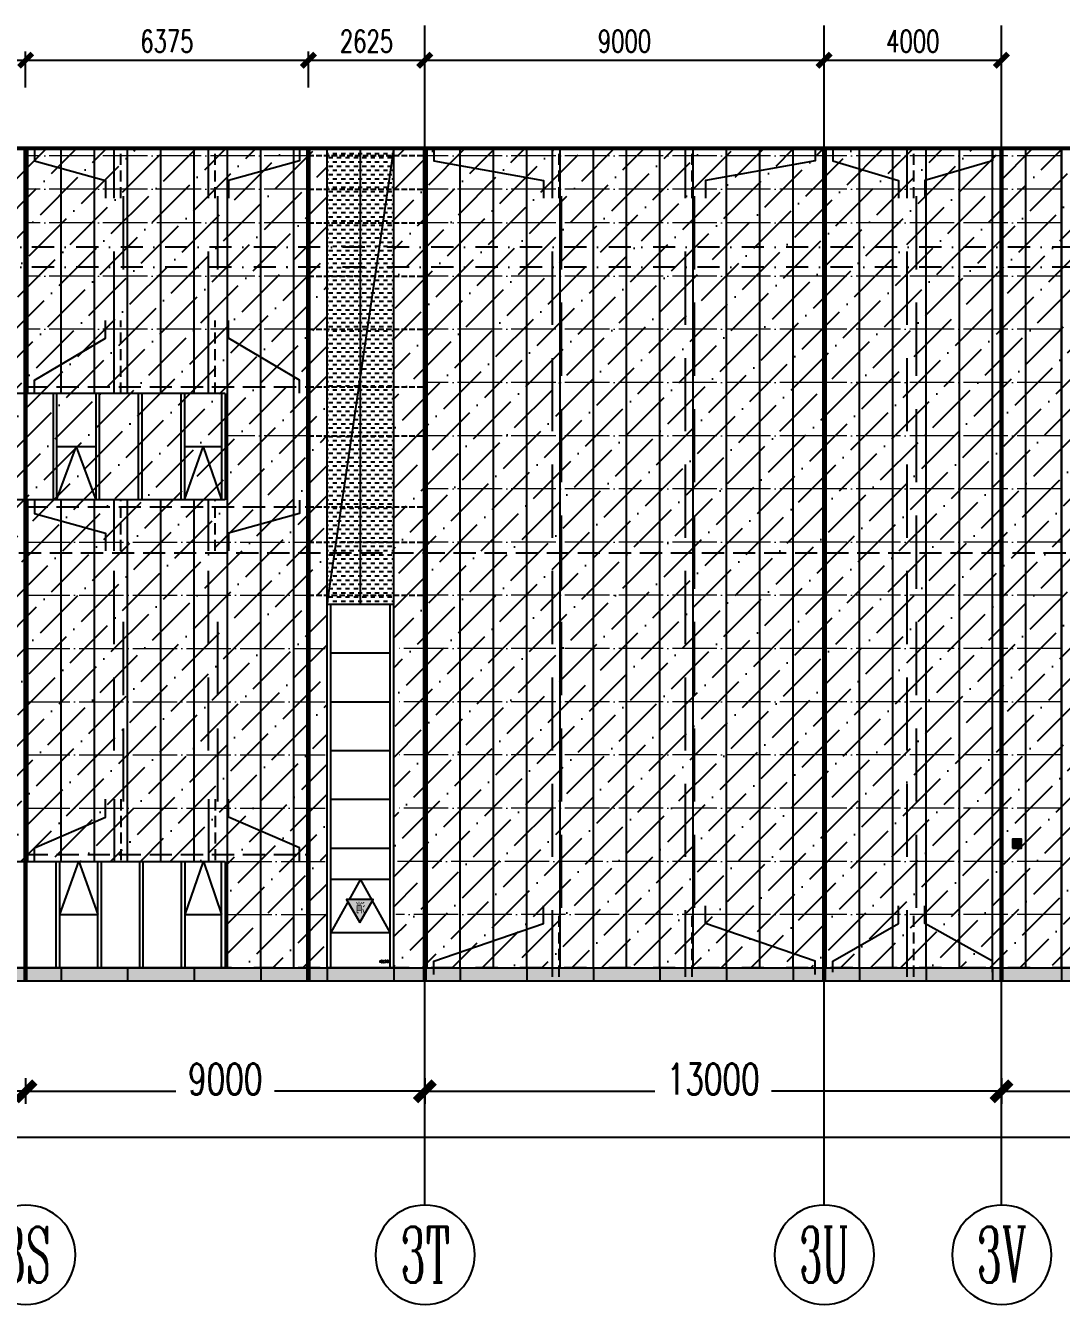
# Model space of a CAD drawing. Extents: x -2072575 to 87763, y -155913 to 742026.
# Drawn here: x -244215 to -220864, y 495625 to 524462 of the extents above; entities that cross this region are included whole.
import ezdxf
from ezdxf.enums import TextEntityAlignment as Align

# ---------------------------------------------------------------- set-up
doc = ezdxf.new("R2010")
doc.units = 0
doc.header["$LTSCALE"] = 1000
for name, pattern in [('20剖面图$0$DASH', [0.35, 0.25, -0.1]), ('__DASH', [0.35, 0.25, -0.1]), ('CENTER', [2, 1.25, -0.25, 0.25, -0.25]), ('DASHDOT', [1, 0.5, -0.25, 0, -0.25]), ('DASHED', [0.75, 0.5, -0.25]), ('DOT', [0.25, 0, -0.25]), ('DOTE', [2.42, 2, -0.2, 0.02, -0.2]), ('HIDDEN2', [0.1875, 0.125, -0.0625])]:
    doc.linetypes.add(name, pattern=pattern)
doc.layers.get('Defpoints').update_dxf_attribs({"color": 210})
for name, color, linetype in [('!ZN1-填充-8', 8, 'Continuous'), ('!ZN1-文字-7', 7, 'Continuous'), ('!ZN1-标注-173', 173, 'Continuous'), ('!ZN3-玻璃幕墙-4', 4, 'Continuous'), ('!ZN4-辅助材料-1', 1, 'Continuous'), ('112铝材投影', 112, 'Continuous'), ('12圆钢+30钢套管撑杆', 3, 'Continuous'), ('12圆钢斜拉条', 30, 'Continuous'), ('12圆钢直拉条', 22, 'Continuous'), ('250×150×4.5×8 H型钢', 3, 'HIDDEN2'), ('3符号', 3, 'Continuous'), ('3铝板幕墙', 3, 'Continuous'), ('4玻璃幕墙', 4, 'Continuous'), ('60x60x5钢方管', 6, '20剖面图$0$DASH'), ('A-LIN-V', 9, 'Continuous'), ('A-云线', 50, 'Continuous'), ('A-门窗表显示尺寸', 160, 'Continuous'), ('AS-WALL', 40, 'Continuous'), ('DIM', 173, 'Continuous'), ('DOT', 8, 'DOT'), ('DOTE', 1, 'CENTER'), ('IE-填充-JYZS', 7, 'Continuous'), ('压型钢板', 23, 'Continuous')]:
    doc.layers.add(name, color=color, linetype=linetype)
doc.layers.add('A-加建区域', color=47, linetype='Continuous', plot=False)
doc.layers.add('冷弯薄壁C型钢 250x75x20x3.0', color=51, linetype='DOTE', lineweight=0)
doc.layers.add('梁', color=4, linetype='Continuous', lineweight=18)
doc.styles.add('_TCH_AXIS', font='COMPLEX', dxfattribs={"bigfont": 'GBCBIG'})
doc.styles.add('A-STANDARD', font='SIMPLEX', dxfattribs={"bigfont": 'GBCBIG'})
doc.styles.add('DHTEXT-1', font='romans.shx', dxfattribs={"width": 0.7, "bigfont": 'chinese.shx'})
doc.styles.add('样式 1', font='romans.shx', dxfattribs={"width": 0.7, "bigfont": 'chinese.shx'})
doc.dimstyles.new('ZN200', dxfattribs={"dimscale": 200, "dimtxt": 2.5, "dimasz": 1.5, "dimexe": 1, "dimexo": 2, "dimgap": 0.9, "dimtad": 1, "dimdec": 0, "dimdsep": 46, "dimtxsty": 'DHTEXT-1', "dimblk": 'ARCHTICK', "dimcen": 2.5, "dimclrd": 173, "dimclre": 173, "dimclrt": 7, "dimazin": 2, "dimtfac": 1, "dimtdec": 0, "dimtix": 1, "dimtmove": 2, "dimatfit": 3, "dimfxl": 0, "dimtolj": 1, "dimtzin": 0, "dimarcsym": 0})
doc.dimstyles.new('ZN280', dxfattribs={"dimscale": 280, "dimtxt": 2.5, "dimasz": 1.5, "dimexe": 1, "dimexo": 2, "dimgap": 0.9, "dimtad": 1, "dimdec": 0, "dimdsep": 46, "dimtxsty": 'DHTEXT-1', "dimblk": 'ARCHTICK', "dimcen": 2.5, "dimclrd": 173, "dimclre": 173, "dimclrt": 7, "dimazin": 2, "dimtfac": 1, "dimtdec": 0, "dimtix": 1, "dimtmove": 2, "dimatfit": 3, "dimfxl": 0, "dimarcsym": 0})
pattern_1 = [(45, (388215.23, -503214.68), (252.5697, 926.0889), [1190.625, -238.125, 0, -238.125])]

# ---------------------------------------------------------------- blocks, each defined once
blk = doc.blocks.new('消防救援口标识')
blk.add_wipeout([(0, 0), (-150, 260), (150, 260)]).dxf.layer = '!ZN1-标注-173'
at = {"layer": '!ZN1-填充-8'}
h = blk.add_hatch(color=252, dxfattribs=at)
h.dxf.hatch_style = 1
h.paths.add_polyline_path([(0, 0), (-150, 260), (150, 260)])
at = {"layer": '!ZN1-标注-173'}
blk.add_lwpolyline([(0, 0), (-150, 260), (150, 260)], close=True, dxfattribs=at)
at = {"layer": '!ZN1-文字-7', "ltscale": 1.5, "style": '样式 1', "width": 0.7}
blk.add_text('消', height=120, dxfattribs=at).set_placement((-62, 164), align=Align.MIDDLE_LEFT)
blk = doc.blocks.new('*U215')
at = {"layer": '!ZN3-玻璃幕墙-4', "color": 7, "ltscale": 10}
blk.add_lwpolyline([(0, 0), (670, 1200), (1340, 0)], dxfattribs=at)
blk = doc.blocks.new('20250905100330')
at = {"layer": '!ZN1-填充-8'}
h = blk.add_hatch(dxfattribs=at)
h.set_pattern_fill('ANSI36', color=252, scale=300, style=0)
h.set_pattern_definition(pattern_1)
h.paths.add_polyline_path([(150800, 18450), (125400, 18450), (125400, 0), (128000, 0), (128000, 5000), (133000, 5000), (133000, -300), (133300, 0), (148500, 0), (135300, 0), (135300, 2400), (148500, 2400), (148500, 0), (152311, 0), (152300, 0), (150800, 0)])
h = blk.add_hatch(dxfattribs=at)
h.set_pattern_fill('ANSI36', color=252, scale=300, style=0)
h.set_pattern_definition(pattern_1)
h.paths.add_polyline_path([(167367, 18450), (152300, 18450), (152300, 8400), (152300, 3000), (152300, 2800), (152300, 0), (167367, 0)])
h.paths.add_polyline_path([(184900, 18450), (167367, 18450), (167367, 0), (184900, 0)])
h.paths.add_polyline_path([(184731, 2400), (184731, 1200), (170920, 1200), (170920, 0), (169681, 0), (169681, 2400)])
h.paths.add_polyline_path([(184731, 2350), (184731, 1250), (170875, 1250), (170875, 2350), (170755, 2350), (170755, 50), (169702, 50), (169702, 2350)], flags=16)
at = {"layer": '!ZN1-填充-8', "ltscale": 3000}
h = blk.add_hatch(dxfattribs=at)
h.set_pattern_fill('PLAST', color=252, scale=10)
h.set_pattern_definition([(0, (388215.228, -503214.675), (0, 31.75), []), (0, (388215.228, -503210.706), (0, 31.75), []), (0, (388215.228, -503206.738), (0, 31.75), [])])
h.paths.add_polyline_path([(166280, 2730), (166420, 2730), (166420, 2870), (166280, 2870)])
at = {"layer": '!ZN1-填充-8'}
h = blk.add_hatch(dxfattribs=at)
h.set_pattern_fill('DOTS', color=252, scale=75, style=0)
h.set_pattern_definition([(0, (133000, -300), (59.53125, 119.0625), [0, -119.0625])])
h.paths.add_polyline_path([(133000, 0), (184900, 0), (184900, -300), (133000, -300)])
at = {"layer": 'IE-填充-JYZS', "ltscale": 10}
h = blk.add_hatch(dxfattribs=at)
h.set_pattern_fill('DASH', color=252, scale=100)
h.set_pattern_definition([(0, (388215.23, -503214.675), (95.25, 95.25), [95.25, -95.25])])
h.paths.add_polyline_path([(152300, 8200), (150800, 8200), (150800, 18450), (152300, 18450)])
at = {"layer": '!ZN3-玻璃幕墙-4', "color": 252, "ltscale": 10}
for points in [[(144700, 10550), (145140, 11750), (145580, 10550)], [(147580, 10550), (148000, 11750), (148420, 10550)], [(144769, 1200), (145200, 2400), (145631, 1200)], [(147597, 1200), (148009, 2400), (148420, 1200)]]:
    blk.add_lwpolyline(points, dxfattribs=at)
at = {"layer": '3铝板幕墙', "color": 252, "ltscale": 1000}
for p, q in [((144800, 0), (144800, -300)), ((146300, 0), (146300, -300)), ((147800, 0), (147800, -300)), ((149301, 0), (149301, -300)), ((150800, 0), (150800, -300)), ((152300, 0), (152300, -300)), ((153800, 0), (153800, -300)), ((155300, 0), (155300, -300)), ((156800, 0), (156800, -300)), ((158300, 0), (158300, -300)), ((159800, 0), (159800, -300)), ((161300, 0), (161300, -300)), ((162800, 0), (162800, -300)), ((164300, 0), (164300, -300)), ((165800, 0), (165800, -300))]:
    blk.add_line(p, q, dxfattribs=at)
blk.add_lwpolyline([(133000, 0), (184900, 0), (184900, -300), (133000, -300)], close=True, dxfattribs=at)
at = {"layer": '4玻璃幕墙', "color": 252, "ltscale": 10}
for p, q in [((148500, 12950), (128000, 12950)), ((144620, 12950), (144620, 10550)), ((144700, 12950), (144700, 10550)), ((145580, 12950), (145580, 10550)), ((145660, 12950), (145660, 10550)), ((146540, 12950), (146540, 10550)), ((146620, 12950), (146620, 10550)), ((147500, 12950), (147500, 10550)), ((147580, 12950), (147580, 10550)), ((148420, 12950), (148420, 10550)), ((148500, 12950), (148500, 10550)), ((145580, 11750), (144700, 11750)), ((148420, 11750), (147580, 11750)), ((148500, 10550), (128000, 10550))]:
    blk.add_line(p, q, dxfattribs=at)
at = {"layer": '4玻璃幕墙', "color": 252, "ltscale": 1.5}
for p, q in [((150800, 0), (150800, 8200)), ((150800, 8200), (152300, 8200)), ((150880, 0), (150880, 8200)), ((152220, 0), (152220, 8200)), ((152300, 0), (152300, 8200)), ((150880, 7100), (152220, 7100)), ((150880, 6000), (152220, 6000)), ((150880, 4900), (152220, 4900)), ((150880, 3800), (152220, 3800)), ((150880, 2700), (152220, 2700)), ((135300, 2400), (148500, 2400)), ((144689, 0), (144689, 2400)), ((144769, 0), (144769, 2400)), ((145631, 0), (145631, 2400)), ((145711, 0), (145711, 2400)), ((146574, 0), (146574, 2400)), ((146654, 0), (146654, 2400)), ((147517, 0), (147517, 2400)), ((147597, 0), (147597, 2400)), ((148420, 0), (148420, 2400)), ((148500, 2400), (148500, 0)), ((150880, 2000), (152220, 2000)), ((144769, 1200), (145631, 1200)), ((147597, 1200), (148420, 1200)), ((150880, 800), (152220, 800)), ((148500, 0), (135300, 0)), ((150800, 0), (152300, 0)), ((152300, 0), (150800, 0))]:
    blk.add_line(p, q, dxfattribs=at)
at = {"layer": '4玻璃幕墙', "ltscale": 1.5}
for p, q in [((150880, 2000), (152220, 2000)), ((150880, 2000), (152220, 2000)), ((150880, 800), (152220, 800)), ((150880, 800), (152220, 800))]:
    blk.add_line(p, q, dxfattribs=at)
at = {"layer": 'A-LIN-V'}
for p, q in [((184900, 18500), (-700, 18500)), ((167351, 18500), (167351, -300)), ((184900, 18450), (-700, 18450)), ((150800, 8200), (150800, 18450)), ((152300, 8200), (152300, 18450)), ((152300, 0), (150800, 0))]:
    blk.add_line(p, q, dxfattribs=at)
at = {"layer": 'AS-WALL', "color": 252}
blk.add_lwpolyline([(150800, 8200), (150800, 8200), (152300, 18450)], dxfattribs=at)
at = {"layer": '压型钢板', "color": 252, "ltscale": 10}
for p, q in [((144050, 12950), (144050, 18500)), ((144800, 12950), (144800, 18500)), ((145550, 12950), (145550, 18500)), ((146300, 12950), (146300, 18500)), ((147050, 12950), (147050, 18500)), ((147800, 12950), (147800, 18500)), ((148550, 0), (148550, 18500)), ((149300, 0), (149300, 18500)), ((150050, 0), (150050, 18500)), ((150800, 0), (150800, 18500)), ((151550, 8200), (151550, 18500)), ((152300, 0), (152300, 18500)), ((153050, 0), (153050, 18500)), ((153800, 0), (153800, 18500)), ((154550, 0), (154550, 18500)), ((155300, 0), (155300, 18500)), ((156050, 0), (156050, 18500)), ((156800, 0), (156800, 18500)), ((157550, 0), (157550, 18500)), ((158300, 0), (158300, 18500)), ((159050, 0), (159050, 18500)), ((159800, 0), (159800, 18500)), ((160550, 0), (160550, 18500)), ((161300, 0), (161300, 18500)), ((162050, 0), (162050, 18500)), ((162800, 0), (162800, 18500)), ((163550, 0), (163550, 18500)), ((164300, 0), (164300, 18500)), ((165050, 0), (165050, 18500)), ((165800, 0), (165800, 18500)), ((166550, 0), (166550, 18500)), ((167351, 0), (167351, 18500)), ((167351, 0), (167351, 18500)), ((144050, 2400), (144050, 10550)), ((144800, 2400), (144800, 10550)), ((145550, 2400), (145550, 10550)), ((146300, 2400), (146300, 10550)), ((147050, 2400), (147050, 10550)), ((147800, 2400), (147800, 10550))]:
    blk.add_line(p, q, dxfattribs=at)
at = {"layer": '!ZN3-玻璃幕墙-4', "ltscale": 500, "xscale": -1}
blk.add_blockref('*U215', (152220, 800), dxfattribs=at)
at = {"layer": 'A-门窗表显示尺寸', "color": 3, "style": 'A-STANDARD', "width": 0.705882}
blk.add_text('C1584', height=59.5, dxfattribs=at).set_placement((152006, 113))
blk.add_text('C1584', height=59.5, dxfattribs=at).set_placement((152006, 113))
at = {"layer": '!ZN4-辅助材料-1', "xscale": -2, "yscale": 2, "zscale": 2}
blk.add_blockref('消防救援口标识', (151533, 1018), dxfattribs=at)
at = {"layer": '!ZN3-玻璃幕墙-4', "color": 252, "ltscale": 10}
blk.add_lwpolyline([(152220, 800), (151550, 2000), (150880, 800)], dxfattribs=at)
at = {"layer": '!ZN4-辅助材料-1', "xscale": -2, "yscale": 2, "zscale": 2}
blk.add_blockref('消防救援口标识', (151533, 1018), dxfattribs=at)
blk = doc.blocks.new('_ArchTick')
at = {"color": 0, "linetype": 'ByBlock', "const_width": 0.4}
blk.add_lwpolyline([(-0.5, -0.5), (0.5, 0.5)], dxfattribs=at)
blk = doc.blocks.new('*D2494')
at = {"layer": 'Defpoints', "color": 0, "ltscale": 2800, "transparency": 16777216}
for p in [(-800, -1926), (184900, -1926), (184900, -3824)]:
    blk.add_point(p, dxfattribs=at)
at = {"layer": 'DIM', "color": 173, "linetype": 'ByBlock', "lineweight": -2, "ltscale": 2800, "transparency": 16777216}
for p, q in [((-800, -2486), (-800, -4104)), ((184900, -2486), (184900, -4104)), ((-800, -3824), (90503, -3824)), ((184900, -3824), (93597, -3824))]:
    blk.add_line(p, q, dxfattribs=at)
at = {"layer": 'DIM', "color": 173, "lineweight": -2, "ltscale": 2800, "transparency": 16777216, "xscale": 420, "yscale": 420, "zscale": 420, "rotation": 180}
blk.add_blockref('_ArchTick', (-800, -3824), dxfattribs=at)
at = {"layer": 'DIM', "color": 173, "lineweight": -2, "ltscale": 2800, "transparency": 16777216, "xscale": 420, "yscale": 420, "zscale": 420}
blk.add_blockref('_ArchTick', (184900, -3824), dxfattribs=at)
at = {"layer": 'DIM', "color": 7, "ltscale": 2800, "transparency": 16777216, "insert": (92050, -3549), "char_height": 700, "attachment_point": 5, "style": 'DHTEXT-1'}
blk.add_mtext('185700', dxfattribs=at)
blk = doc.blocks.new('*D2497')
at = {"layer": 'Defpoints', "color": 0, "ltscale": 2800, "transparency": 16777216}
for p in [(166000, -1926), (175000, -1926), (175000, -2784)]:
    blk.add_point(p, dxfattribs=at)
at = {"layer": 'DIM', "color": 173, "linetype": 'ByBlock', "lineweight": -2, "ltscale": 2800, "transparency": 16777216}
for p, q in [((166000, -2486), (166000, -3064)), ((175000, -2486), (175000, -3064)), ((166000, -2784), (169385, -2784)), ((175000, -2784), (171615, -2784))]:
    blk.add_line(p, q, dxfattribs=at)
at = {"layer": 'DIM', "color": 173, "lineweight": -2, "ltscale": 2800, "transparency": 16777216, "xscale": 420, "yscale": 420, "zscale": 420, "rotation": 180}
blk.add_blockref('_ArchTick', (166000, -2784), dxfattribs=at)
at = {"layer": 'DIM', "color": 173, "lineweight": -2, "ltscale": 2800, "transparency": 16777216, "xscale": 420, "yscale": 420, "zscale": 420}
blk.add_blockref('_ArchTick', (175000, -2784), dxfattribs=at)
at = {"layer": 'DIM', "color": 7, "ltscale": 2800, "transparency": 16777216, "insert": (170500, -2509), "char_height": 700, "attachment_point": 5, "style": 'DHTEXT-1'}
blk.add_mtext('9000', dxfattribs=at)
blk = doc.blocks.new('*D2498')
at = {"layer": 'Defpoints', "color": 0, "ltscale": 2800, "transparency": 16777216}
for p in [(153000, -1926), (166000, -1926), (166000, -2784)]:
    blk.add_point(p, dxfattribs=at)
at = {"layer": 'DIM', "color": 173, "linetype": 'ByBlock', "lineweight": -2, "ltscale": 2800, "transparency": 16777216}
for p, q in [((153000, -2486), (153000, -3064)), ((166000, -2486), (166000, -3064)), ((153000, -2784), (158186, -2784)), ((166000, -2784), (160814, -2784))]:
    blk.add_line(p, q, dxfattribs=at)
at = {"layer": 'DIM', "color": 173, "lineweight": -2, "ltscale": 2800, "transparency": 16777216, "xscale": 420, "yscale": 420, "zscale": 420, "rotation": 180}
blk.add_blockref('_ArchTick', (153000, -2784), dxfattribs=at)
at = {"layer": 'DIM', "color": 173, "lineweight": -2, "ltscale": 2800, "transparency": 16777216, "xscale": 420, "yscale": 420, "zscale": 420}
blk.add_blockref('_ArchTick', (166000, -2784), dxfattribs=at)
at = {"layer": 'DIM', "color": 7, "ltscale": 2800, "transparency": 16777216, "insert": (159500, -2509), "char_height": 700, "attachment_point": 5, "style": 'DHTEXT-1'}
blk.add_mtext('13000', dxfattribs=at)
blk = doc.blocks.new('*D2499')
at = {"layer": 'Defpoints', "color": 0, "ltscale": 2800, "transparency": 16777216}
for p in [(144000, -1926), (153000, -1926), (153000, -2784)]:
    blk.add_point(p, dxfattribs=at)
at = {"layer": 'DIM', "color": 173, "linetype": 'ByBlock', "lineweight": -2, "ltscale": 2800, "transparency": 16777216}
for p, q in [((144000, -2486), (144000, -3064)), ((153000, -2486), (153000, -3064)), ((144000, -2784), (147385, -2784)), ((153000, -2784), (149615, -2784))]:
    blk.add_line(p, q, dxfattribs=at)
at = {"layer": 'DIM', "color": 173, "lineweight": -2, "ltscale": 2800, "transparency": 16777216, "xscale": 420, "yscale": 420, "zscale": 420, "rotation": 180}
blk.add_blockref('_ArchTick', (144000, -2784), dxfattribs=at)
at = {"layer": 'DIM', "color": 173, "lineweight": -2, "ltscale": 2800, "transparency": 16777216, "xscale": 420, "yscale": 420, "zscale": 420}
blk.add_blockref('_ArchTick', (153000, -2784), dxfattribs=at)
at = {"layer": 'DIM', "color": 7, "ltscale": 2800, "transparency": 16777216, "insert": (148500, -2509), "char_height": 700, "attachment_point": 5, "style": 'DHTEXT-1'}
blk.add_mtext('9000', dxfattribs=at)
blk = doc.blocks.new('*D2500')
at = {"layer": 'Defpoints', "color": 0, "ltscale": 2800, "transparency": 16777216}
for p in [(135000, -1926), (144000, -1926), (144000, -2784)]:
    blk.add_point(p, dxfattribs=at)
at = {"layer": 'DIM', "color": 173, "linetype": 'ByBlock', "lineweight": -2, "ltscale": 2800, "transparency": 16777216}
for p, q in [((135000, -2486), (135000, -3064)), ((144000, -2486), (144000, -3064)), ((135000, -2784), (138385, -2784)), ((144000, -2784), (140615, -2784))]:
    blk.add_line(p, q, dxfattribs=at)
at = {"layer": 'DIM', "color": 173, "lineweight": -2, "ltscale": 2800, "transparency": 16777216, "xscale": 420, "yscale": 420, "zscale": 420, "rotation": 180}
blk.add_blockref('_ArchTick', (135000, -2784), dxfattribs=at)
at = {"layer": 'DIM', "color": 173, "lineweight": -2, "ltscale": 2800, "transparency": 16777216, "xscale": 420, "yscale": 420, "zscale": 420}
blk.add_blockref('_ArchTick', (144000, -2784), dxfattribs=at)
at = {"layer": 'DIM', "color": 7, "ltscale": 2800, "transparency": 16777216, "insert": (139500, -2509), "char_height": 700, "attachment_point": 5, "style": 'DHTEXT-1'}
blk.add_mtext('9000', dxfattribs=at)
blk = doc.blocks.new('卓越-轴号')
blk.add_circle((0, 0), 4)
at = {"color": 0, "style": '_TCH_AXIS', "width": 1.041667, "flags": 8}
blk.add_attdef('A', text='', height=4.48, dxfattribs=at).set_placement((-2, -2.24), (2, -2.24), align=Align.FIT)
blk = doc.blocks.new('er446')
at = {"layer": '4玻璃幕墙', "ltscale": 1.5}
for p, q in [((-1821070, 519237), (-1822410, 519237)), ((-1821070, 518037), (-1822410, 518037))]:
    blk.add_line(p, q, dxfattribs=at)
at = {"layer": '!ZN3-玻璃幕墙-4', "ltscale": 500}
blk.add_blockref('*U215', (-1822410, 518037), dxfattribs=at)
at = {"layer": 'A-门窗表显示尺寸', "color": 3, "style": 'A-STANDARD', "width": 0.705882}
blk.add_text('C1584', height=59.5, dxfattribs=at).set_placement((-1822380, 517350))
at = {"layer": '!ZN4-辅助材料-1', "xscale": 2, "yscale": 2, "zscale": 2}
blk.add_blockref('消防救援口标识', (-1821724, 518256), dxfattribs=at)
blk = doc.blocks.new('A$C75b4c934')
at = {"layer": '4玻璃幕墙', "color": 8, "ltscale": 1.5}
for p, q in [((150800, 8200), (152300, 8200)), ((150880, 7100), (152220, 7100)), ((150880, 6000), (152220, 6000)), ((150880, 4900), (152220, 4900)), ((150880, 3800), (152220, 3800)), ((150880, 2700), (152220, 2700))]:
    blk.add_line(p, q, dxfattribs=at)
at = {"layer": 'A-LIN-V', "color": 8, "xscale": -1}
blk.add_blockref('er446', (-1670190, -517237), dxfattribs=at)
blk.add_blockref('er446', (-1670190, -517237), dxfattribs=at)
at = {"layer": '4玻璃幕墙', "color": 8, "ltscale": 1.5}
for p, q in [((150800, 0), (150800, 8200)), ((150880, 0), (150880, 8200)), ((152220, 0), (152220, 8200)), ((152300, 0), (152300, 8200)), ((150880, 2000), (152220, 2000)), ((150880, 800), (152220, 800)), ((150800, 0), (152300, 0)), ((152300, 0), (150800, 0))]:
    blk.add_line(p, q, dxfattribs=at)
blk = doc.blocks.new('*D3630')
at = {"layer": 'Defpoints', "color": 0, "ltscale": 10, "transparency": 16777216}
for p in [(-222215, 523681), (-226215, 522664), (-222215, 522664)]:
    blk.add_point(p, dxfattribs=at)
at = {"layer": 'DIM', "color": 173, "linetype": 'ByBlock', "lineweight": -2, "ltscale": 10, "transparency": 16777216}
for p, q in [((-226215, 523064), (-226215, 523881)), ((-222215, 523064), (-222215, 523881)), ((-226215, 523681), (-222215, 523681))]:
    blk.add_line(p, q, dxfattribs=at)
at = {"layer": 'DIM', "color": 173, "lineweight": -2, "ltscale": 10, "transparency": 16777216, "xscale": 300, "yscale": 300, "zscale": 300, "rotation": 180}
blk.add_blockref('_ArchTick', (-226215, 523681), dxfattribs=at)
at = {"layer": 'DIM', "color": 173, "lineweight": -2, "ltscale": 10, "transparency": 16777216, "xscale": 300, "yscale": 300, "zscale": 300}
blk.add_blockref('_ArchTick', (-222215, 523681), dxfattribs=at)
at = {"layer": 'DIM', "color": 7, "ltscale": 10, "transparency": 16777216, "insert": (-224215, 524111), "char_height": 500, "attachment_point": 5, "style": 'DHTEXT-1'}
blk.add_mtext('\\A1;4000', dxfattribs=at)
blk = doc.blocks.new('*D3631')
at = {"layer": 'Defpoints', "color": 0, "ltscale": 10, "transparency": 16777216}
for p in [(-226215, 523681), (-235215, 522664), (-226215, 522664)]:
    blk.add_point(p, dxfattribs=at)
at = {"layer": 'DIM', "color": 173, "linetype": 'ByBlock', "lineweight": -2, "ltscale": 10, "transparency": 16777216}
for p, q in [((-235215, 523064), (-235215, 523881)), ((-226215, 523064), (-226215, 523881)), ((-235215, 523681), (-226215, 523681))]:
    blk.add_line(p, q, dxfattribs=at)
at = {"layer": 'DIM', "color": 173, "lineweight": -2, "ltscale": 10, "transparency": 16777216, "xscale": 300, "yscale": 300, "zscale": 300, "rotation": 180}
blk.add_blockref('_ArchTick', (-235215, 523681), dxfattribs=at)
at = {"layer": 'DIM', "color": 173, "lineweight": -2, "ltscale": 10, "transparency": 16777216, "xscale": 300, "yscale": 300, "zscale": 300}
blk.add_blockref('_ArchTick', (-226215, 523681), dxfattribs=at)
at = {"layer": 'DIM', "color": 7, "ltscale": 10, "transparency": 16777216, "insert": (-230715, 524111), "char_height": 500, "attachment_point": 5, "style": 'DHTEXT-1'}
blk.add_mtext('\\A1;9000', dxfattribs=at)
blk = doc.blocks.new('*D3632')
at = {"layer": 'Defpoints', "color": 0, "ltscale": 10, "transparency": 16777216}
for p in [(-235215, 523681), (-237840, 522664), (-235215, 522664)]:
    blk.add_point(p, dxfattribs=at)
at = {"layer": 'DIM', "color": 173, "linetype": 'ByBlock', "lineweight": -2, "ltscale": 10, "transparency": 16777216}
for p, q in [((-237840, 523064), (-237840, 523881)), ((-235215, 523064), (-235215, 523881)), ((-237840, 523681), (-235215, 523681))]:
    blk.add_line(p, q, dxfattribs=at)
at = {"layer": 'DIM', "color": 173, "lineweight": -2, "ltscale": 10, "transparency": 16777216, "xscale": 300, "yscale": 300, "zscale": 300, "rotation": 180}
blk.add_blockref('_ArchTick', (-237840, 523681), dxfattribs=at)
at = {"layer": 'DIM', "color": 173, "lineweight": -2, "ltscale": 10, "transparency": 16777216, "xscale": 300, "yscale": 300, "zscale": 300}
blk.add_blockref('_ArchTick', (-235215, 523681), dxfattribs=at)
at = {"layer": 'DIM', "color": 7, "ltscale": 10, "transparency": 16777216, "insert": (-236528, 524111), "char_height": 500, "attachment_point": 5, "style": 'DHTEXT-1'}
blk.add_mtext('\\A1;2625', dxfattribs=at)
blk = doc.blocks.new('*D3633')
at = {"layer": 'Defpoints', "color": 0, "ltscale": 10, "transparency": 16777216}
for p in [(-237840, 523681), (-244215, 522664), (-237840, 522664)]:
    blk.add_point(p, dxfattribs=at)
at = {"layer": 'DIM', "color": 173, "linetype": 'ByBlock', "lineweight": -2, "ltscale": 10, "transparency": 16777216}
for p, q in [((-244215, 523064), (-244215, 523881)), ((-237840, 523064), (-237840, 523881)), ((-244215, 523681), (-237840, 523681))]:
    blk.add_line(p, q, dxfattribs=at)
at = {"layer": 'DIM', "color": 173, "lineweight": -2, "ltscale": 10, "transparency": 16777216, "xscale": 300, "yscale": 300, "zscale": 300, "rotation": 180}
blk.add_blockref('_ArchTick', (-244215, 523681), dxfattribs=at)
at = {"layer": 'DIM', "color": 173, "lineweight": -2, "ltscale": 10, "transparency": 16777216, "xscale": 300, "yscale": 300, "zscale": 300}
blk.add_blockref('_ArchTick', (-237840, 523681), dxfattribs=at)
at = {"layer": 'DIM', "color": 7, "ltscale": 10, "transparency": 16777216, "insert": (-241028, 524111), "char_height": 500, "attachment_point": 5, "style": 'DHTEXT-1'}
blk.add_mtext('\\A1;6375', dxfattribs=at)
blk = doc.blocks.new('*D3634')
at = {"layer": 'Defpoints', "color": 0, "ltscale": 10, "transparency": 16777216}
for p in [(-244215, 523681), (-253215, 522664), (-244215, 522664)]:
    blk.add_point(p, dxfattribs=at)
at = {"layer": 'DIM', "color": 173, "linetype": 'ByBlock', "lineweight": -2, "ltscale": 10, "transparency": 16777216}
for p, q in [((-253215, 523064), (-253215, 523881)), ((-244215, 523064), (-244215, 523881)), ((-253215, 523681), (-244215, 523681))]:
    blk.add_line(p, q, dxfattribs=at)
at = {"layer": 'DIM', "color": 173, "lineweight": -2, "ltscale": 10, "transparency": 16777216, "xscale": 300, "yscale": 300, "zscale": 300, "rotation": 180}
blk.add_blockref('_ArchTick', (-253215, 523681), dxfattribs=at)
at = {"layer": 'DIM', "color": 173, "lineweight": -2, "ltscale": 10, "transparency": 16777216, "xscale": 300, "yscale": 300, "zscale": 300}
blk.add_blockref('_ArchTick', (-244215, 523681), dxfattribs=at)
at = {"layer": 'DIM', "color": 7, "ltscale": 10, "transparency": 16777216, "insert": (-248715, 524111), "char_height": 500, "attachment_point": 5, "style": 'DHTEXT-1'}
blk.add_mtext('\\A1;9000', dxfattribs=at)
blk = doc.blocks.new('20250821140405')
at = {"layer": 'DOT', "linetype": 'DASHDOT'}
for p, q in [((192648.2, 18500), (-7043.9, 18500)), ((192648.2, 16250), (-7043.9, 16250)), ((192648.2, 15800), (-7043.9, 15800)), ((192648.2, 0), (-7043.9, 0))]:
    blk.add_line(p, q, dxfattribs=at)
at = {"layer": 'DOTE', "ltscale": 280}
for p, q in [((153000, -5350), (153000, 21247.6)), ((162000, -5350), (162000, 21247.6)), ((166000, -5350), (166000, 21247.6))]:
    blk.add_line(p, q, dxfattribs=at)
at = {"layer": '3符号', "color": 7}
ref = blk.add_blockref('卓越-轴号', (144006.3, -6470), dxfattribs=dict(at, xscale=-280, yscale=280, zscale=280))
ref.add_attrib('A', '3S', dxfattribs={"layer": '0', "color": 0, "height": 1254.4, "style": '_TCH_AXIS', "width": 0.568182}).set_placement((143446.3, -7097.2), (144566.3, -7097.2), align=Align.FIT)
ref = blk.add_blockref('卓越-轴号', (153006.3, -6470), dxfattribs=dict(at, xscale=-280, yscale=280, zscale=280))
ref.add_attrib('A', '3T', dxfattribs={"layer": '0', "color": 0, "height": 1254.4, "style": '_TCH_AXIS', "width": 0.551471}).set_placement((152446.3, -7097.2), (153566.3, -7097.2), align=Align.FIT)
ref = blk.add_blockref('卓越-轴号', (162006.3, -6470), dxfattribs=dict(at, xscale=-280, yscale=280, zscale=280))
ref.add_attrib('A', '3U', dxfattribs={"layer": '0', "color": 0, "height": 1254.4, "style": '_TCH_AXIS', "width": 0.480769}).set_placement((161446.3, -7097.2), (162566.3, -7097.2), align=Align.FIT)
ref = blk.add_blockref('卓越-轴号', (166006.3, -6470), dxfattribs=dict(at, xscale=-280, yscale=280, zscale=280))
ref.add_attrib('A', '3V', dxfattribs={"layer": '0', "color": 0, "height": 1254.4, "style": '_TCH_AXIS', "width": 0.506757}).set_placement((165446.3, -7097.2), (166566.3, -7097.2), align=Align.FIT)
at = {"layer": 'DIM', "ltscale": 2800}
for base, p1, p2, picture, middle in [((184900, -3824.1), (-800, -1926.1), (184900, -1926.1), '*D2494', (92050, -3549.1)), ((144000, -2784.1), (135000, -1926.1), (144000, -1926.1), '*D2500', (139500, -2509.1)), ((153000, -2784.1), (144000, -1926.1), (153000, -1926.1), '*D2499', (148500, -2509.1)), ((166000, -2784.1), (153000, -1926.1), (166000, -1926.1), '*D2498', (159500, -2509.1)), ((175000, -2784.1), (166000, -1926.1), (175000, -1926.1), '*D2497', (170500, -2509.1))]:
    dim = blk.add_linear_dim(base=base, p1=p1, p2=p2, angle=0, dimstyle='ZN280', dxfattribs=at)
    dim.commit()
    dim.dimension.update_dxf_attribs({"geometry": picture, "text_midpoint": middle, "dimtype": 129})

msp = doc.modelspace()

# ---------------------------------------------------------------- linework, layer by layer
at = {"layer": '112铝材投影'}
for points in [[(-221965.2, 505914.7), (-221765.2, 505914.7), (-221765.2, 506114.7), (-221965.2, 506114.7)], [(-221935.2, 505944.7), (-221795.2, 505944.7), (-221795.2, 506084.7), (-221935.2, 506084.7)]]:
    msp.add_lwpolyline(points, close=True, dxfattribs=at)
at = {"layer": 'A-加建区域', "linetype": '__DASH', "ltscale": 2}
msp.add_line((-195567, 512564.7), (-395259.1, 512564.7), dxfattribs=at)
at = {"layer": 'AS-WALL'}
msp.add_line((-195567, 502914.7), (-395259.1, 502914.7), dxfattribs=at)

# ---------------------------------------------------------------- dimensions: what is measured, and where the dimension line sits
at = {"layer": 'DIM', "ltscale": 10}
for base, p1, p2, picture, middle in [((-244215.2, 523681.3), (-253215.2, 522664.2), (-244215.2, 522664.2), '*D3634', (-248715.2, 524111.3)), ((-237840.2, 523681.3), (-244215.2, 522664.2), (-237840.2, 522664.2), '*D3633', (-241027.7, 524111.3)), ((-235215.2, 523681.3), (-237840.2, 522664.2), (-235215.2, 522664.2), '*D3632', (-236527.7, 524111.3)), ((-226215.2, 523681.3), (-235215.2, 522664.2), (-226215.2, 522664.2), '*D3631', (-230715.2, 524111.3)), ((-222215.2, 523681.3), (-226215.2, 522664.2), (-222215.2, 522664.2), '*D3630', (-224215.2, 524111.3))]:
    dim = msp.add_linear_dim(base=base, p1=p1, p2=p2, dimstyle='ZN200', override={"dimfxl": 2}, dxfattribs=at)
    dim.commit()
    dim.dimension.update_dxf_attribs({"geometry": picture, "text_midpoint": middle})

# ---------------------------------------------------------------- next in the draw order: block references
at = {"layer": '12圆钢直拉条', "ltscale": 1000}
msp.add_blockref('20250905100330', (-388215.2, 503214.7), dxfattribs=at)

# ---------------------------------------------------------------- next in the draw order: linework, layer by layer
at = {"layer": '12圆钢+30钢套管撑杆', "color": 3}
for p, q in [((-242215.2, 520570.9), (-242215.2, 521714.7)), ((-240090.2, 520570.9), (-240090.2, 521714.7)), ((-232340.2, 520570.9), (-232340.2, 521714.7)), ((-229340.2, 520570.9), (-229340.2, 521714.7)), ((-224340.2, 520570.9), (-224340.2, 521714.7)), ((-242215.2, 516164.7), (-242215.2, 517814.7)), ((-240090.2, 516164.7), (-240090.2, 517814.7)), ((-242215.2, 512614.7), (-242215.2, 513758.4)), ((-240090.2, 512614.7), (-240090.2, 513758.4)), ((-232340.2, 503014.7), (-232340.2, 504514.7)), ((-224340.2, 503014.7), (-224340.2, 504514.7))]:
    msp.add_line(p, q, dxfattribs=at)
at = {"layer": '12圆钢+30钢套管撑杆', "color": 3, "linetype": 'DASHED', "ltscale": 0.5}
for p, q in [((-242065.2, 520570.9), (-242065.2, 521714.7)), ((-239940.2, 520570.9), (-239940.2, 521714.7)), ((-232190.2, 520570.9), (-232190.2, 521714.7)), ((-229190.2, 520570.9), (-229190.2, 521714.7)), ((-224190.2, 520570.9), (-224190.2, 521714.7)), ((-242065.2, 516164.7), (-242065.2, 517814.7)), ((-239940.2, 516164.7), (-239940.2, 517814.7)), ((-242065.2, 512614.7), (-242065.2, 513758.4)), ((-239940.2, 512614.7), (-239940.2, 513758.4)), ((-232190.2, 503014.7), (-232190.2, 504514.7)), ((-224190.2, 503014.7), (-224190.2, 504514.7))]:
    msp.add_line(p, q, dxfattribs=at)
at = {"layer": '12圆钢斜拉条', "ltscale": 1000}
for points in [[(-244015.2, 521714.7), (-244015.2, 521414.7), (-242415.2, 520970.9), (-242415.2, 520570.9)], [(-238040.2, 521714.7), (-238040.2, 521414.7), (-239640.2, 520970.9), (-239640.2, 520570.9)], [(-235015.2, 521714.7), (-235015.2, 521414.7), (-232540.2, 520970.9), (-232540.2, 520570.9)], [(-226415.2, 521714.7), (-226415.2, 521414.7), (-228890.2, 520970.9), (-228890.2, 520570.9)], [(-226015.2, 521714.7), (-226015.2, 521414.7), (-224540.2, 520970.9), (-224540.2, 520570.9)], [(-222415.2, 521714.7), (-222415.2, 521414.7), (-223940.2, 520970.9), (-223940.2, 520570.9)], [(-244015.2, 516169.7), (-244015.2, 516469.7), (-242415.2, 517414.7), (-242415.2, 517814.7)], [(-238040.2, 516169.7), (-238040.2, 516469.7), (-239640.2, 517414.7), (-239640.2, 517814.7)], [(-244015.2, 513758.4), (-244015.2, 513458.4), (-242415.2, 513014.7), (-242415.2, 512614.7)], [(-238040.2, 513758.4), (-238040.2, 513458.4), (-239640.2, 513014.7), (-239640.2, 512614.7)], [(-226015.2, 503114.7), (-226015.2, 503364.7), (-224540.2, 504214.7), (-224540.2, 504614.7)], [(-222415.2, 503114.7), (-222415.2, 503364.7), (-223940.2, 504214.7), (-223940.2, 504614.7)]]:
    msp.add_lwpolyline(points, dxfattribs=at)
at = {"layer": '12圆钢直拉条', "ltscale": 1000}
for p, q in [((-242015.2, 520614.7), (-242015.2, 518964.7)), ((-239890.2, 520614.7), (-239890.2, 518964.7)), ((-232140.2, 520614.7), (-232140.2, 518964.7)), ((-229140.2, 520614.7), (-229140.2, 518964.7)), ((-224140.2, 520614.7), (-224140.2, 518964.7)), ((-242215.2, 517714.7), (-242215.2, 519364.7)), ((-240090.2, 517714.7), (-240090.2, 519364.7)), ((-232340.2, 517714.7), (-232340.2, 519364.7)), ((-229340.2, 517714.7), (-229340.2, 519364.7)), ((-224340.2, 517714.7), (-224340.2, 519364.7)), ((-232140.2, 518214.7), (-232140.2, 516564.7)), ((-229140.2, 518214.7), (-229140.2, 516564.7)), ((-224140.2, 518214.7), (-224140.2, 516564.7)), ((-232340.2, 515314.7), (-232340.2, 516964.7)), ((-229340.2, 515314.7), (-229340.2, 516964.7)), ((-224340.2, 515314.7), (-224340.2, 516964.7)), ((-232140.2, 515814.7), (-232140.2, 514164.7)), ((-229140.2, 515814.7), (-229140.2, 514164.7)), ((-224140.2, 515814.7), (-224140.2, 514164.7)), ((-232340.2, 512914.7), (-232340.2, 514564.7)), ((-229340.2, 512914.7), (-229340.2, 514564.7)), ((-224340.2, 512914.7), (-224340.2, 514564.7)), ((-232140.2, 513414.7), (-232140.2, 511764.7)), ((-229140.2, 513414.7), (-229140.2, 511764.7)), ((-224140.2, 513414.7), (-224140.2, 511764.7)), ((-232340.2, 510514.7), (-232340.2, 512164.7)), ((-224340.2, 510514.7), (-224340.2, 512164.7)), ((-232140.2, 511014.7), (-232140.2, 509364.7)), ((-224140.2, 511014.7), (-224140.2, 509364.7)), ((-232340.2, 508114.7), (-232340.2, 509764.7)), ((-224340.2, 508114.7), (-224340.2, 509764.7)), ((-232140.2, 508614.7), (-232140.2, 506964.7)), ((-224140.2, 508614.7), (-224140.2, 506964.7)), ((-232340.2, 505714.7), (-232340.2, 507364.7)), ((-224340.2, 505714.7), (-224340.2, 507364.7)), ((-232140.2, 506214.7), (-232140.2, 504564.7)), ((-224140.2, 506214.7), (-224140.2, 504564.7))]:
    msp.add_line(p, q, dxfattribs=at)
at = {"layer": '250×150×4.5×8 H型钢', "linetype": '20剖面图$0$DASH', "ltscale": 2}
for p, q in [((-244215.2, 516319.7), (-237840.2, 516319.7)), ((-244215.2, 513609.7), (-237840.2, 513609.7))]:
    msp.add_line(p, q, dxfattribs=at)
at = {"layer": '60x60x5钢方管', "ltscale": 0.5}
for p, q in [((-237840.2, 521531.8, 0), (-235215.2, 521531.8, 0)), ((-237840.2, 520770.9), (-235215.2, 520770.9)), ((-237840.2, 520014.7), (-235215.2, 520014.7)), ((-237840.2, 518814.7), (-235215.2, 518814.7)), ((-237840.2, 517614.7), (-235215.2, 517614.7)), ((-237840.2, 516319.7), (-235215.2, 516319.7)), ((-237840.2, 515214.7), (-235215.2, 515214.7)), ((-237840.2, 513609.7), (-235215.2, 513609.7)), ((-237840.2, 512814.7), (-235215.2, 512814.7)), ((-237840.2, 511614.7), (-235215.2, 511614.7))]:
    msp.add_line(p, q, dxfattribs=at)
at = {"layer": '冷弯薄壁C型钢 250x75x20x3.0', "ltscale": 0.5}
for p, q in [((-237840.2, 521526.8, 0), (-244215.2, 521526.8, 0)), ((-226215.2, 521526.8, 0), (-235215.2, 521526.8, 0)), ((-220864.3, 521526.8, 0), (-226215.2, 521526.8, 0)), ((-237840.2, 520770.9), (-244215.2, 520770.9)), ((-226215.2, 520770.9), (-235215.2, 520770.9)), ((-220864.3, 520770.9), (-226215.2, 520770.9)), ((-237840.2, 520014.7), (-244215.2, 520014.7)), ((-226215.2, 520014.7), (-235215.2, 520014.7)), ((-220864.3, 520014.7), (-226215.2, 520014.7)), ((-237840.2, 518814.7), (-244215.2, 518814.7)), ((-226215.2, 518814.7), (-235215.2, 518814.7)), ((-220864.3, 518814.7), (-226215.2, 518814.7)), ((-237840.2, 517614.7), (-244215.2, 517614.7)), ((-226215.2, 517614.7), (-235215.2, 517614.7)), ((-220864.3, 517614.7), (-226215.2, 517614.7)), ((-226215.2, 516414.7), (-235215.2, 516414.7)), ((-220864.3, 516414.7), (-226215.2, 516414.7)), ((-237840.2, 515214.7), (-239665.2, 515214.7)), ((-226215.2, 515214.7), (-235215.2, 515214.7)), ((-220864.3, 515214.7), (-226215.2, 515214.7)), ((-226215.2, 514014.7), (-235215.2, 514014.7)), ((-220864.3, 514014.7), (-226215.2, 514014.7)), ((-244215.2, 512814.7), (-237840.2, 512814.7)), ((-226215.2, 512814.7), (-235215.2, 512814.7)), ((-220864.3, 512814.7), (-226215.2, 512814.7)), ((-244215.2, 511614.7), (-237840.2, 511614.7)), ((-226215.2, 511614.7), (-235215.2, 511614.7)), ((-220864.3, 511614.7), (-226215.2, 511614.7)), ((-226215.2, 510414.7), (-235865.2, 510414.7)), ((-220864.3, 510414.7), (-226215.2, 510414.7)), ((-226215.2, 509214.7), (-235865.2, 509214.7)), ((-220864.3, 509214.7), (-226215.2, 509214.7)), ((-226215.2, 508014.7), (-235865.2, 508014.7)), ((-220864.3, 508014.7), (-226215.2, 508014.7)), ((-226215.2, 506814.7), (-235865.2, 506814.7)), ((-226215.2, 506814.7), (-235865.2, 506814.7)), ((-220864.3, 506814.7), (-226215.2, 506814.7)), ((-220864.3, 506814.7), (-226215.2, 506814.7)), ((-229994.8, 505614.7), (-235865.2, 505614.7)), ((-226215.2, 505614.7), (-229994.8, 505614.7)), ((-220864.3, 505614.7), (-226215.2, 505614.7)), ((-228415.2, 504414.7), (-235865.2, 504414.7)), ((-226215.2, 504414.7), (-228415.2, 504414.7)), ((-220864.3, 504414.7), (-226215.2, 504414.7)), ((-230247.7, 503214.7), (-235865.2, 503214.7)), ((-226215.2, 503214.7), (-230247.7, 503214.7)), ((-220864.3, 503214.7), (-226215.2, 503214.7))]:
    msp.add_line(p, q, dxfattribs=at)
at = {"layer": '梁', "ltscale": 10, "const_width": 100}
for points in [[(-244215.2, 521714.7), (-244215.2, 502914.7)], [(-235215.2, 521714.7), (-235215.2, 502914.7)], [(-226215.2, 521714.7), (-226215.2, 502914.7)], [(-222215.2, 521714.7), (-222215.2, 502914.7)]]:
    msp.add_lwpolyline(points, dxfattribs=at)
at = {"layer": '梁', "color": 1, "ltscale": 10, "const_width": 100}
msp.add_lwpolyline([(-237840.2, 521714.7), (-237840.2, 502914.7)], dxfattribs=at)

# ---------------------------------------------------------------- next in the draw order: block references
at = {"layer": 'A-云线', "ltscale": 10}
msp.add_blockref('20250821140405', (-388215.2, 503214.7), dxfattribs=at)

# ---------------------------------------------------------------- next in the draw order: block references
at = {"layer": '250×150×4.5×8 H型钢', "ltscale": 1000}
msp.add_blockref('A$C75b4c934', (-388215.2, 503214.7), dxfattribs=at)

# ---------------------------------------------------------------- next in the draw order: linework, layer by layer
at = {"layer": '12圆钢+30钢套管撑杆', "color": 3}
for p, q in [((-242215.2, 507014.7), (-242215.2, 505614.7)), ((-240090.2, 507014.7), (-240090.2, 505614.7)), ((-229340.2, 503014.7), (-229340.2, 504514.7))]:
    msp.add_line(p, q, dxfattribs=at)
at = {"layer": '12圆钢+30钢套管撑杆', "color": 3, "linetype": 'DASHED', "ltscale": 0.5}
for p, q in [((-242065.2, 507014.7), (-242065.2, 505614.7)), ((-239940.2, 507014.7), (-239940.2, 505614.7)), ((-229190.2, 503014.7), (-229190.2, 504514.7))]:
    msp.add_line(p, q, dxfattribs=at)
at = {"layer": '12圆钢斜拉条', "ltscale": 1000}
for points in [[(-244015.2, 505619.7), (-244015.2, 505919.7), (-242415.2, 506614.7), (-242415.2, 507014.7)], [(-238040.2, 505619.7), (-238040.2, 505919.7), (-239640.2, 506614.7), (-239640.2, 507014.7)], [(-235015.2, 503064.7), (-235015.2, 503364.7), (-232540.2, 504214.7), (-232540.2, 504614.7)], [(-226415.2, 503064.7), (-226415.2, 503364.7), (-228890.2, 504214.7), (-228890.2, 504614.7)]]:
    msp.add_lwpolyline(points, dxfattribs=at)
at = {"layer": '12圆钢直拉条', "ltscale": 1000}
for p, q in [((-242215.2, 510514.7), (-242215.2, 512164.7)), ((-240090.2, 510514.7), (-240090.2, 512164.7)), ((-229340.2, 510514.7), (-229340.2, 512164.7)), ((-242015.2, 511014.7), (-242015.2, 509364.7)), ((-239890.2, 511014.7), (-239890.2, 509364.7)), ((-229140.2, 511014.7), (-229140.2, 509364.7)), ((-242215.2, 508114.7), (-242215.2, 509764.7)), ((-240090.2, 508114.7), (-240090.2, 509764.7)), ((-229340.2, 508114.7), (-229340.2, 509764.7)), ((-242015.2, 508614.7), (-242015.2, 506964.7)), ((-239890.2, 508614.7), (-239890.2, 506964.7)), ((-229140.2, 508614.7), (-229140.2, 506964.7)), ((-229340.2, 505714.7), (-229340.2, 507364.7)), ((-229140.2, 506214.7), (-229140.2, 504564.7))]:
    msp.add_line(p, q, dxfattribs=at)
at = {"layer": '250×150×4.5×8 H型钢', "linetype": '20剖面图$0$DASH', "ltscale": 2}
msp.add_line((-244215.2, 505769.7), (-237840.2, 505769.7), dxfattribs=at)
at = {"layer": '冷弯薄壁C型钢 250x75x20x3.0', "ltscale": 0.5}
for p, q in [((-244215.2, 510414.7), (-237465.2, 510414.7)), ((-244215.2, 509214.7), (-237465.2, 509214.7)), ((-244215.2, 508014.7), (-237465.2, 508014.7)), ((-244215.2, 506814.7), (-237465.2, 506814.7)), ((-239665.2, 505614.7), (-237465.2, 505614.7)), ((-239665.2, 504414.7), (-237465.2, 504414.7)), ((-239665.2, 503214.7), (-237465.2, 503214.7))]:
    msp.add_line(p, q, dxfattribs=at)

doc.saveas('drawing.dxf')
